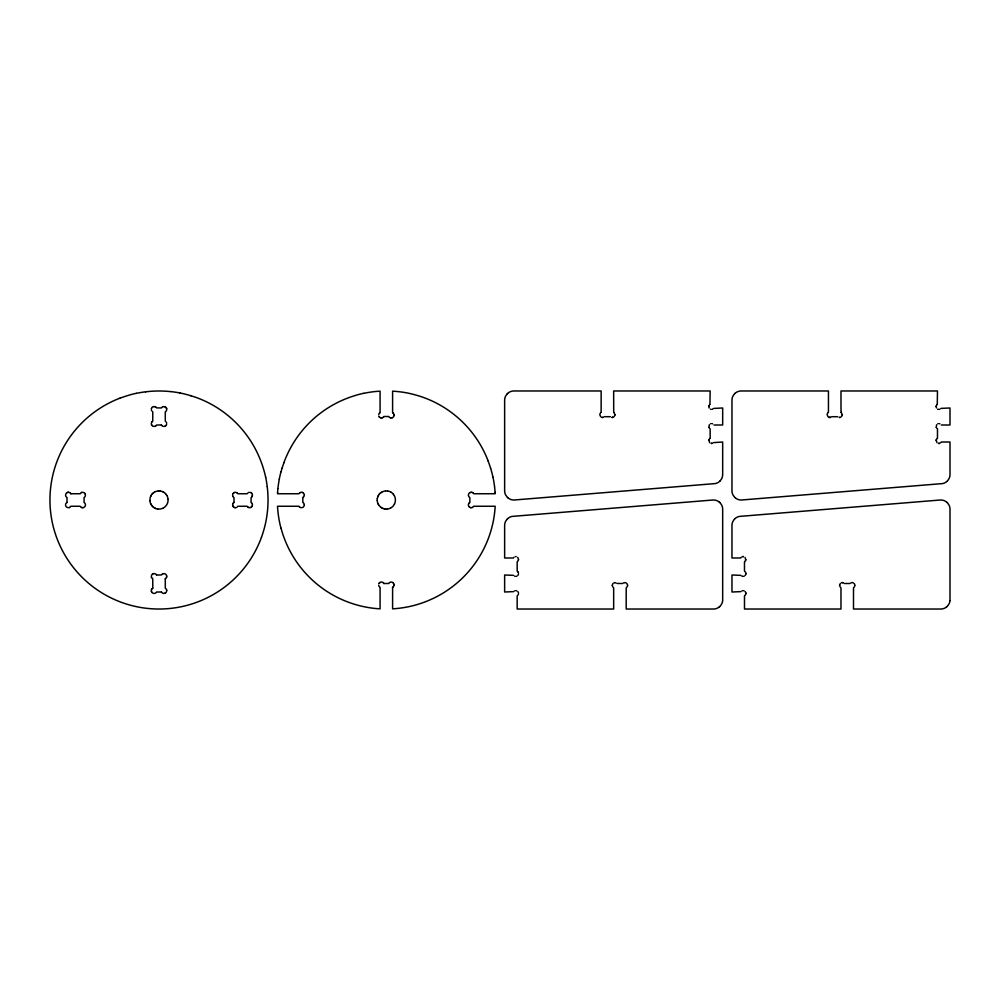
<?xml version="1.0" encoding="UTF-8"?>
<svg xmlns="http://www.w3.org/2000/svg" width="1000" height="1000" viewBox="0 0 1000 1000"><rect width="100%" height="100%" fill="white"/><g stroke="black" fill="none" stroke-linecap="round" stroke-linejoin="round"><path stroke-width="1.5" d="M277.587 492.4L277.5 493.738L299.037 493.738A2.8 2.8 0 0 1 299.337 493.3A3 3 0 0 1 300.325 492.562M722.625 600.712L722.663 600.225A5.65 5.65 0 0 0 722.675 599.738L722.675 509.275A5.663 5.663 0 0 0 722.663 508.787L722.475 507.35A5.6 5.6 0 0 0 722.362 506.875A5.587 5.587 0 0 0 722.225 506.413L721.875 505.5A5.713 5.713 0 0 0 721.675 505.062L720.3 503.075A5.637 5.637 0 0 0 719.963 502.713M949.95 600.712L949.987 600.225A5.65 5.65 0 0 0 950 599.738L950 509.275A5.663 5.663 0 0 0 949.987 508.787L949.8 507.35A5.6 5.6 0 0 0 949.688 506.875A5.587 5.587 0 0 0 949.55 506.413L949.2 505.5A5.713 5.713 0 0 0 948.988 505.062L947.725 503.188A5.637 5.637 0 0 0 947.288 502.713M518.55 559.525L517.712 557.375M600.662 416.712L599.75 414.45L600.7 412.537M614.125 416.712L615.05 414.738M612.263 585.262L612.95 583.538M627.575 585.513L627.562 585.025M708.763 406.5L709.688 404.525M745.863 573.95L745.863 573.275M745.863 593.688L745.863 593.062M745.863 593.737L745.225 595.188M827.987 416.712L827.062 414.45L828.012 412.537M841.45 416.712L842.375 414.738M839.587 585.262L840.275 583.538M854.887 585.513L854.275 587.112M936.087 406.5L937.038 404.5M722.588 601.038L722.475 601.675A5.613 5.613 0 0 1 722.362 602.137A5.613 5.613 0 0 1 722.225 602.612L721.875 603.513A5.562 5.562 0 0 1 721.675 603.95L720.512 605.712M949.912 601.038L949.8 601.675A5.613 5.613 0 0 1 949.688 602.137A5.613 5.613 0 0 1 949.55 602.612L949.2 603.513A5.562 5.562 0 0 1 948.988 603.95L947.825 605.712M518.538 559.725L517.638 561.45M518.525 593.837L517.962 595.112M708.787 440.275L709.688 438.55M745.863 559.725L744.925 561.487M936.1 440.275L937.038 438.512M627.537 585.85L626.925 587.15M708.825 406.025L709.163 408.038M745.825 574.138L745.225 575.4M936.137 406.025L936.425 407.95M518.488 574.237L517.913 575.4M708.825 440.037L709.688 442.688M745.812 560.013L745.062 557.413M936.162 439.95L937 442.688M281.038 471.788L282.087 468.125M151.5 408.525L151.512 408.475A3 3 0 0 0 151.4 408.95M150.887 496.037L150.963 495.887A9.45 9.45 0 0 1 151.188 495.475M378.212 496.037L378.275 495.887A9.45 9.45 0 0 1 378.5 495.475A9.113 9.113 0 0 1 379.113 494.513M394.475 503.963L394.4 504.113A9.45 9.45 0 0 1 394.175 504.525A9.087 9.087 0 0 1 393.562 505.462A9.188 9.188 0 0 1 392.6 506.6A9.363 9.363 0 0 1 391.662 507.325A9.087 9.087 0 0 1 390.85 507.875M233.075 493.612L233.1 493.575A3.137 3.137 0 0 0 232.887 493.95M233.075 503.35L233.1 503.312A3.137 3.137 0 0 0 232.887 503.7M251.95 496.688L251.975 496.65A3.137 3.137 0 0 0 252.162 496.3M251.95 506.425L251.975 506.388A3.137 3.137 0 0 0 252.162 506.05M709.3 424.75L708.913 427.3M936.612 424.75L936.237 427.3M513.638 591.613L504.637 592.013L504.637 575L513.612 575.363M740.962 591.613L731.963 592.013L731.963 575L740.925 575.363M941 408.387L950 407.987L950 425L941.275 425M947.725 480.575L948.988 478.7A5.713 5.713 0 0 0 949.2 478.263L949.55 477.35A5.587 5.587 0 0 0 949.688 476.887A5.6 5.6 0 0 0 949.8 476.413L949.987 474.975A5.663 5.663 0 0 0 950 474.487L950 442.013L941.275 442.013L940.7 442.725M713.65 408.425L722.675 407.987L722.675 425L713.962 425M507.025 394.05L505.65 396.05A5.713 5.713 0 0 0 505.438 396.488L505.1 397.388A5.587 5.587 0 0 0 504.95 397.863A5.6 5.6 0 0 0 504.837 398.325L504.65 399.775A5.663 5.663 0 0 0 504.637 400.262L504.637 490.725A5.663 5.663 0 0 0 504.65 491.213L504.837 492.65A5.6 5.6 0 0 0 504.95 493.125A5.587 5.587 0 0 0 505.1 493.587L505.438 494.5A5.713 5.713 0 0 0 505.65 494.938L507.025 496.925A5.637 5.637 0 0 0 507.362 497.287M507.025 519.312L505.65 521.3A5.713 5.713 0 0 0 505.438 521.737L505.1 522.65A5.587 5.587 0 0 0 504.95 523.112A5.6 5.6 0 0 0 504.837 523.587L504.65 525.025A5.663 5.663 0 0 0 504.637 525.513L504.637 557.987L513.362 557.987L513.913 557.312M734.338 394.05L732.975 396.05A5.713 5.713 0 0 0 732.763 396.488L732.412 397.388A5.587 5.587 0 0 0 732.275 397.863A5.6 5.6 0 0 0 732.163 398.325L731.975 399.775A5.663 5.663 0 0 0 731.963 400.262L731.963 490.725A5.663 5.663 0 0 0 731.975 491.213L732.163 492.65A5.6 5.6 0 0 0 732.275 493.125A5.587 5.587 0 0 0 732.412 493.587L732.763 494.5A5.713 5.713 0 0 0 732.975 494.938L734.338 496.925A5.637 5.637 0 0 0 734.675 497.287M720.3 480.688L721.675 478.7A5.713 5.713 0 0 0 721.875 478.263L722.225 477.35A5.587 5.587 0 0 0 722.362 476.887A5.6 5.6 0 0 0 722.475 476.413L722.663 474.975A5.663 5.663 0 0 0 722.675 474.487L722.675 442.013L713.475 442.625M734.338 519.312L732.975 521.3A5.713 5.713 0 0 0 732.763 521.737L732.412 522.65A5.587 5.587 0 0 0 732.275 523.112A5.6 5.6 0 0 0 732.163 523.587L731.975 525.025A5.663 5.663 0 0 0 731.963 525.513L731.963 557.987L740.675 557.987L741.263 557.275M831.7 416.712L837.725 416.712M604.425 416.675L610.413 416.712M709.95 404.312L710.15 390.975L613.663 390.975L613.7 412.25M937.275 404.312L937.475 390.975L840.975 390.975L841.025 412.25M155.625 425.975L155.662 425.938A3.2 3.2 0 0 1 155.238 426.175M165.413 425.938L165.362 425.975A3.2 3.2 0 0 1 164.975 426.175M165.287 578.8L165.287 588.212A2.85 2.85 0 0 1 165.712 588.513A2.938 2.938 0 0 1 166.675 590.237M392.6 587.312L392.6 608.837L393.95 608.75A109.05 109.05 0 0 0 488.787 537.275A108.875 108.875 0 0 0 490.6 531.875L491.65 528.212A109.05 109.05 0 0 0 493.363 520.8A109.45 109.45 0 0 0 494.762 511.4A108.625 108.625 0 0 0 495.1 507.6L495.175 506.262L473.65 506.262A2.8 2.8 0 0 1 473.338 506.7A3 3 0 0 1 472.362 507.438M154.775 492.013L154.913 491.938A10.012 10.012 0 0 1 155.338 491.737A9.087 9.087 0 0 1 158 490.962M163.263 507.987L163.125 508.062A10.012 10.012 0 0 1 162.7 508.263A9.087 9.087 0 0 1 159.938 509.05L159.812 509.012A9.375 9.375 0 0 1 158.238 509.012A9.262 9.262 0 0 1 157.762 508.963M382.088 492.013L382.238 491.938A10.012 10.012 0 0 1 382.663 491.737A9.087 9.087 0 0 1 385.325 490.962M390.588 507.987L390.45 508.062A10.012 10.012 0 0 1 390.025 508.263A9.087 9.087 0 0 1 387.262 509.05L387.287 509M712.588 409.175L712.675 409.137A3.462 3.462 0 0 1 712.2 409.312M710.462 423.825L710.5 423.812A3.462 3.462 0 0 1 710.9 423.688M516.9 576.15L516.812 576.188A2.913 2.913 0 0 1 516.3 576.337M514.688 590.837L514.725 590.825A2.9 2.9 0 0 1 515.25 590.662M940 409.137L939.912 409.175A3.462 3.462 0 0 1 939.513 409.312M613.962 582.8L614.012 582.775A2.9 2.9 0 0 1 614.525 582.625M744.225 576.15L744.137 576.188A2.913 2.913 0 0 1 743.625 576.337M742.013 590.837L742.05 590.825A2.9 2.9 0 0 1 742.562 590.662M937.738 423.85L937.825 423.812A3.462 3.462 0 0 1 938.213 423.688M623.663 582.812L623.75 582.775A2.9 2.9 0 0 1 624.263 582.625M850.987 582.812L851.075 582.775A2.9 2.9 0 0 1 851.587 582.625M603.05 417.375L603.013 417.375A3.013 3.013 0 0 1 602.125 417.413A3.125 3.125 0 0 1 601.625 417.275M612.75 417.375L612.8 417.375A3.013 3.013 0 0 1 611.862 417.413L611.925 417.4M830.325 417.375L830.375 417.375A3.013 3.013 0 0 1 829.438 417.413L829.262 417.362M712.075 443.35L712.025 443.363A3.013 3.013 0 0 1 711.137 443.387L711.213 443.375M939.4 443.35L939.35 443.363A3.013 3.013 0 0 1 938.462 443.387L938.525 443.375M515.25 556.65L515.288 556.638A3.013 3.013 0 0 1 516.175 556.613M161.475 425L156.562 425A2.975 2.975 0 0 1 155.712 425.938M70.812 493.738L80.213 493.738A2.862 2.862 0 0 1 80.525 493.3A2.95 2.95 0 0 1 82.062 492.375M237.825 493.738L247.225 493.738M82 507.587A2.913 2.913 0 0 1 80.162 506.262L70.812 506.262A2.862 2.862 0 0 1 70.5 506.7A2.938 2.938 0 0 1 68.975 507.612M237.825 506.262L247.225 506.262M156.562 575L161.5 574.963A2.95 2.95 0 0 1 162.825 573.787M383.875 583.5L388.8 583.5A2.862 2.862 0 0 1 389.387 582.788A2.975 2.975 0 0 1 389.787 582.5A2.862 2.862 0 0 1 393.137 582.762M622.725 583.5L617.087 583.462M844.438 583.5L850.037 583.5M161.475 592.013L156.562 592.013A2.913 2.913 0 0 1 155.25 593.2A2.812 2.812 0 0 1 152.925 593.125A2.875 2.875 0 0 1 151.4 591.2M153.812 426.375L153.863 426.375A3.438 3.438 0 0 0 154.6 426.375M839.2 417.4L839.25 417.4A3.013 3.013 0 0 0 840.075 417.375M743.438 556.625L743.487 556.625A2.988 2.988 0 0 0 743 556.6M842.763 582.6L842.712 582.6A2.875 2.875 0 0 0 842.225 582.575M515.438 576.375L515.188 576.325A2.862 2.862 0 0 1 514.688 576.175M938.288 409.325L938.337 409.325A3.438 3.438 0 0 1 937.85 409.188M939.4 423.663L939.488 423.675A3.438 3.438 0 0 1 939.875 423.8M711.012 409.325L710.962 409.325A3.438 3.438 0 0 1 710.537 409.188M712.075 423.663L712.175 423.675A3.438 3.438 0 0 1 712.562 423.8M742.513 576.325L742.562 576.337A2.862 2.862 0 0 1 742.013 576.175M190.9 395.737L187.237 394.7A109.05 109.05 0 0 0 179.825 392.938M853.425 582.9L853.337 582.863A2.875 2.875 0 0 0 851.975 582.575M626.1 582.9L626.013 582.863A2.737 2.737 0 0 0 624.675 582.675M162.987 491.875L163.125 491.938A9.45 9.45 0 0 1 163.55 492.163M155.05 508.125L154.913 508.062A9.45 9.45 0 0 1 154.5 507.837M165.413 407.05L165.45 407.075A3.137 3.137 0 0 0 165.062 406.863M155.7 407.075L155.662 407.05A3.137 3.137 0 0 0 155.325 406.863M162.338 425.913L162.375 425.938A3.137 3.137 0 0 0 162.712 426.138M152.587 425.913L152.637 425.938A3.137 3.137 0 0 0 152.975 426.138M841.188 412.362L842.362 414.837M613.862 412.362L615.05 414.837M946.438 501.962L946.175 501.775A12.7 12.7 0 0 0 945.775 501.5L945.638 501.413A13.075 13.075 0 0 0 945.225 501.163A11.7 11.7 0 0 0 944.788 500.938A11.312 11.312 0 0 0 944.05 500.613A10.625 10.625 0 0 0 943.438 500.4L943.125 500.312A10.312 10.312 0 0 0 942.5 500.175L941.85 500.075A9.438 9.438 0 0 0 939.912 500.037L739.463 516.413A10.312 10.312 0 0 0 738.838 516.55L738.525 516.638A10.625 10.625 0 0 0 737.913 516.85A11.312 11.312 0 0 0 737.163 517.175A11.7 11.7 0 0 0 736.737 517.4A13.075 13.075 0 0 0 736.325 517.65A14.025 14.025 0 0 0 735.775 518.013L735.525 518.2A5.55 5.55 0 0 0 735.15 518.513M735.525 498.038L735.788 498.225A12.7 12.7 0 0 0 736.188 498.5L736.325 498.587A13.075 13.075 0 0 0 736.737 498.837A11.7 11.7 0 0 0 737.163 499.062A11.312 11.312 0 0 0 737.913 499.387A10.625 10.625 0 0 0 738.525 499.6L738.838 499.688A10.312 10.312 0 0 0 739.463 499.825L740.1 499.925A9.438 9.438 0 0 0 742.05 499.963L942.5 483.587A10.312 10.312 0 0 0 943.125 483.45L943.438 483.363A10.625 10.625 0 0 0 944.05 483.15A11.312 11.312 0 0 0 944.788 482.825A11.7 11.7 0 0 0 945.225 482.6A13.075 13.075 0 0 0 945.638 482.35A14.025 14.025 0 0 0 946.175 481.987L946.438 481.8A5.55 5.55 0 0 0 946.812 481.488M719.112 501.962L718.863 501.775A12.7 12.7 0 0 0 718.45 501.5L718.325 501.413A13.075 13.075 0 0 0 717.9 501.163A11.7 11.7 0 0 0 717.475 500.938A11.312 11.312 0 0 0 716.725 500.613A10.625 10.625 0 0 0 716.112 500.4L715.8 500.312A10.312 10.312 0 0 0 715.175 500.175L714.538 500.075A9.438 9.438 0 0 0 712.6 500.037L512.15 516.413A10.312 10.312 0 0 0 511.512 516.55L511.2 516.638A10.625 10.625 0 0 0 510.588 516.85A11.312 11.312 0 0 0 509.85 517.175A11.7 11.7 0 0 0 509.412 517.4A13.075 13.075 0 0 0 509 517.65A14.025 14.025 0 0 0 508.462 518.013L508.212 518.2A5.55 5.55 0 0 0 507.825 518.513M508.212 498.038L508.462 498.225A12.7 12.7 0 0 0 508.862 498.5L509 498.587A13.075 13.075 0 0 0 509.412 498.837A11.7 11.7 0 0 0 509.85 499.062A11.312 11.312 0 0 0 510.588 499.387A10.625 10.625 0 0 0 511.2 499.6L511.512 499.688A10.312 10.312 0 0 0 512.15 499.825L512.788 499.925A9.438 9.438 0 0 0 514.725 499.963L715.175 483.587A10.312 10.312 0 0 0 715.8 483.45L716.112 483.363A10.625 10.625 0 0 0 716.725 483.15A11.312 11.312 0 0 0 717.475 482.825A11.7 11.7 0 0 0 717.9 482.6A13.075 13.075 0 0 0 718.325 482.35A14.025 14.025 0 0 0 718.863 481.987L719.112 481.8A5.55 5.55 0 0 0 719.488 481.488M517.737 571.638L517.775 571.675A3.162 3.162 0 0 0 517.163 571.2L517.163 561.788M854.275 583.612L854.875 584.975M626.9 583.538L627.537 584.875M840.212 587.112L839.587 585.163M745.25 571.862L745.85 573.175M612.888 587.112L612.263 585.462M517.938 571.862L518.513 573.125M936.675 428.1L936.325 427.525M709.35 428.1L708.962 427.438M745.25 591.65L745.825 592.875M517.938 591.65L518.5 592.825M233.05 506.35L233.075 506.388A3.2 3.2 0 0 1 232.85 505.962M394.325 495.75L394.4 495.887A10.012 10.012 0 0 1 394.6 496.325A9.087 9.087 0 0 1 395.375 499.513A9.188 9.188 0 0 1 395.3 501.262A9.087 9.087 0 0 1 394.837 503.1A9.188 9.188 0 0 1 394.462 504.025M378.35 504.25L378.275 504.113A10.012 10.012 0 0 1 378.075 503.675M167.013 495.75L167.075 495.887A10.012 10.012 0 0 1 167.288 496.325A9.087 9.087 0 0 1 168.012 499.038M151.037 504.25L150.963 504.113A10.012 10.012 0 0 1 150.75 503.675M490.6 468.125L491.65 471.788A109.05 109.05 0 0 1 492.975 477.287M281.038 528.212L282.087 531.875A108.875 108.875 0 0 0 284.562 539.075A109.05 109.05 0 0 0 378.688 608.763L380.075 608.837L380.075 587.312A2.888 2.888 0 0 1 378.713 585.475M495.1 492.4L495.175 493.738L473.65 493.738A3.162 3.162 0 0 0 473.338 493.3M937.475 428.8L937.475 438.212M853.5 587.775L853.5 609.025L940.725 609.025A9.05 9.05 0 0 0 941.525 608.987A9.375 9.375 0 0 0 942.013 608.925L942.5 608.85A9.775 9.775 0 0 0 943.125 608.7L943.438 608.612A10.362 10.362 0 0 0 944.05 608.4A11.013 11.013 0 0 0 944.788 608.088A11.825 11.825 0 0 0 945.225 607.863A12.463 12.463 0 0 0 945.638 607.612A13.587 13.587 0 0 0 946.175 607.25M840.975 587.775L840.975 609.025L744.488 609.025L744.488 595.812M828.45 412.225L828.45 390.975L741.237 390.975A9.2 9.2 0 0 0 740.263 391.025L739.463 391.15A10.312 10.312 0 0 0 738.838 391.3L738.525 391.388A10.625 10.625 0 0 0 737.913 391.6A11.312 11.312 0 0 0 737.163 391.912A11.7 11.7 0 0 0 736.737 392.137A13.075 13.075 0 0 0 736.325 392.388A14.025 14.025 0 0 0 735.775 392.75L735.525 392.95A5.55 5.55 0 0 0 735.15 393.25M744.488 561.788L744.488 571.2M710.15 428.8L710.15 438.212M626.188 587.775L626.188 609.025L713.4 609.025A9.05 9.05 0 0 0 714.212 608.987A9.375 9.375 0 0 0 714.688 608.925L715.175 608.85A9.775 9.775 0 0 0 715.8 608.7L716.112 608.612A10.362 10.362 0 0 0 716.725 608.4A11.013 11.013 0 0 0 717.475 608.088A11.825 11.825 0 0 0 717.9 607.863A12.463 12.463 0 0 0 718.325 607.612A13.587 13.587 0 0 0 718.863 607.25M613.663 587.775L613.663 609.025L517.163 609.025L517.163 595.812M601.138 412.225L601.138 390.975L513.913 390.975A9.2 9.2 0 0 0 512.95 391.025L512.15 391.15A10.312 10.312 0 0 0 511.512 391.3L511.2 391.388A10.625 10.625 0 0 0 510.588 391.6A11.312 11.312 0 0 0 509.85 391.912A11.7 11.7 0 0 0 509.412 392.137A13.075 13.075 0 0 0 509 392.388A14.025 14.025 0 0 0 508.462 392.75L508.212 392.95A5.55 5.55 0 0 0 507.825 393.25M234.025 502.463L233.975 497.512A2.975 2.975 0 0 1 233.088 496.688L233.05 496.6A3.2 3.2 0 0 1 232.85 496.213M165.287 411.788L165.287 421.2M152.762 411.788L152.762 421.2M152.762 588.212L152.762 578.8A2.862 2.862 0 0 1 152.325 578.488A2.95 2.95 0 0 1 151.4 576.962M67.013 502.463L67.013 497.537A2.913 2.913 0 0 1 65.825 496.225A2.812 2.812 0 0 1 65.888 493.9A2.875 2.875 0 0 1 67.812 492.375M947.4 480.925A17.913 17.913 0 0 1 947.05 481.275M939.638 443.312A3.175 3.175 0 0 1 938.775 443.475M840.45 417.287A3.162 3.162 0 0 1 839.6 417.438M830.7 417.287A3.162 3.162 0 0 1 829.85 417.438M829.513 417.4A3.125 3.125 0 0 1 828.938 417.275M734.562 393.812A17.913 17.913 0 0 1 734.912 393.475M735.275 497.825A16.887 16.887 0 0 1 734.912 497.512M842.85 582.825A2.675 2.675 0 0 1 843.325 582.975M841.325 582.788A2.9 2.9 0 0 1 841.838 582.625M946.812 606.75A5.688 5.688 0 0 1 946.438 607.05M947.4 606.188A18.25 18.25 0 0 1 947.05 606.525M946.688 502.175A16.887 16.887 0 0 1 947.05 502.488M734.562 519.075A17.913 17.913 0 0 1 734.912 518.725M742.325 556.688A3.175 3.175 0 0 1 743.175 556.525M743.675 590.763A2.737 2.737 0 0 1 744.163 590.925M261.475 537.275A109.05 109.05 0 0 1 82.562 577.75A109.05 109.05 0 0 1 119.925 398.162M136.3 393.312A109.05 109.05 0 0 0 130.75 394.65L127.15 395.737A108.875 108.875 0 0 0 119.95 398.225M265.663 477.287A109.05 109.05 0 0 0 264.325 471.737L263.275 468.125A108.863 108.863 0 0 0 260.812 461A109.05 109.05 0 0 0 196.312 397.512A108.875 108.875 0 0 0 190.763 395.737M267.225 486.712A108.863 108.863 0 0 1 267.438 511.4A109.45 109.45 0 0 1 266.038 520.8A109.05 109.05 0 0 1 264.325 528.212L263.275 531.875A108.863 108.863 0 0 1 261.475 537.225M265.663 477.2A109.45 109.45 0 0 1 267.225 486.575M145.675 391.812A108.875 108.875 0 0 1 170.35 391.587M136.35 393.363A109.45 109.45 0 0 1 145.738 391.788M170.55 391.575A109.45 109.45 0 0 1 179.963 392.987M82.188 507.625A3.113 3.113 0 0 1 81.575 507.463M69.4 507.475A3.062 3.062 0 0 1 68.8 507.638M67.775 507.587A2.95 2.95 0 0 1 65.738 505.925A2.812 2.812 0 0 1 65.888 503.65A2.875 2.875 0 0 1 66.925 502.5M67.463 492.5A3.113 3.113 0 0 1 68.062 492.337M68.213 492.35A3.375 3.375 0 0 1 68.662 492.35M68.838 492.375A3.113 3.113 0 0 1 69.45 492.537A3 3 0 0 1 70.15 492.95A2.862 2.862 0 0 1 70.5 493.3M70.588 493.363A3 3 0 0 1 70.888 493.762M81.638 492.525A3.062 3.062 0 0 1 82.225 492.362M83.25 492.413A2.95 2.95 0 0 1 85.288 494.075M85.175 494A2.825 2.825 0 0 1 85.138 496.35A2.888 2.888 0 0 1 84.1 497.5L84.025 502.463A2.95 2.95 0 0 1 85.225 503.8A2.825 2.825 0 0 1 85.138 506.1A2.888 2.888 0 0 1 83.212 507.625M83.062 507.625A3.337 3.337 0 0 1 82.688 507.663M161.962 425.662A2.988 2.988 0 0 1 161.462 425.1M152.225 425.662A2.988 2.988 0 0 1 151.713 425.1M151.838 425.163A3.487 3.487 0 0 1 151.637 424.837A3.075 3.075 0 0 1 151.5 424.475M151.438 424.237A3.162 3.162 0 0 1 151.363 423.438M151.5 422.75A3 3 0 0 1 151.925 421.912M152.012 421.825A3.2 3.2 0 0 1 152.325 421.5M151.412 409.975A2.9 2.9 0 0 0 151.662 410.65A3.525 3.525 0 0 0 151.9 411.012M151.825 407.825A3 3 0 0 1 152.625 406.962A3.2 3.2 0 0 1 153.062 406.812M153.575 406.662A3.375 3.375 0 0 1 154.537 406.6M156.075 407.325A2.988 2.988 0 0 1 156.588 407.887L161.5 407.95A2.975 2.975 0 0 1 162.338 407.05A3.2 3.2 0 0 1 162.8 406.812M154.963 406.725A3.45 3.45 0 0 1 155.4 406.887M163.312 406.662A3.375 3.375 0 0 1 163.925 406.587M164.85 406.737A3.4 3.4 0 0 1 165.275 406.9M165.825 407.325A2.988 2.988 0 0 1 166.325 407.887M166.525 408.225A2.988 2.988 0 0 1 166.688 408.625M166.2 407.825A3.487 3.487 0 0 1 166.4 408.162M166.6 408.688A3.137 3.137 0 0 1 166.675 409.475A3.4 3.4 0 0 1 166.637 409.862M166.537 410.238A3 3 0 0 1 166.112 411.075A3.2 3.2 0 0 1 165.725 411.488M166.625 423.013A2.9 2.9 0 0 0 166.375 422.337A3.525 3.525 0 0 0 166.137 421.975M166.637 424.038A3 3 0 0 1 166.537 424.475A2.862 2.862 0 0 1 166.375 424.875M166.225 425.175A3 3 0 0 1 165.413 426.025M164.35 426.375A3.438 3.438 0 0 1 163.725 426.45M250.263 507.587A3.162 3.162 0 0 1 249.475 507.663A3.4 3.4 0 0 1 249.15 507.612M248.775 507.512A3 3 0 0 1 247.938 507.1M247.85 507A3.2 3.2 0 0 1 247.537 506.7M236.012 507.612A2.9 2.9 0 0 0 236.688 507.35A3.525 3.525 0 0 0 237.05 507.125M235.512 507.65A3.188 3.188 0 0 1 234.925 507.625M234.975 507.625A3 3 0 0 1 234.537 507.525A2.862 2.862 0 0 1 234.15 507.35M233.85 507.2A3 3 0 0 1 233 506.388M232.688 505.45A3.375 3.375 0 0 1 232.613 504.837M233.363 502.938A2.988 2.988 0 0 1 233.925 502.438M232.75 504.062A3.45 3.45 0 0 1 232.913 503.625M232.688 495.712A3.375 3.375 0 0 1 232.613 495.087M233.363 493.2A2.988 2.988 0 0 1 233.925 492.7M233.85 492.825A3.487 3.487 0 0 1 234.188 492.625A3.075 3.075 0 0 1 234.55 492.475M234.788 492.413A3.162 3.162 0 0 1 235.575 492.337M236.275 492.488A3 3 0 0 1 237.113 492.9M237.2 493A3.2 3.2 0 0 1 237.512 493.3M249.037 492.388A2.9 2.9 0 0 0 248.363 492.65A3.525 3.525 0 0 0 248 492.875M250.075 492.375A3 3 0 0 1 250.512 492.475A2.862 2.862 0 0 1 250.9 492.65M251.2 492.8A3 3 0 0 1 252.062 493.612A3.2 3.2 0 0 1 252.2 494.038M252.362 494.55A3.375 3.375 0 0 1 252.438 495.163M252.275 496.087A3.4 3.4 0 0 1 252.113 496.512M252.4 495.513A2.988 2.988 0 0 1 252.3 495.95M251.688 497.062A2.988 2.988 0 0 1 251.125 497.562L251.025 502.463A2.975 2.975 0 0 1 251.962 503.312L252 503.4A3.2 3.2 0 0 1 252.2 503.787M252.362 504.288A3.375 3.375 0 0 1 252.438 504.913M252.4 505.262A2.988 2.988 0 0 1 252.3 505.7M251.688 506.8A2.988 2.988 0 0 1 251.125 507.3M251.2 507.175A3.487 3.487 0 0 1 250.863 507.375A3.075 3.075 0 0 1 250.5 507.525M165.025 593.162A2.812 2.812 0 0 1 162.662 593.125A2.875 2.875 0 0 1 161.513 592.087M151.525 591.562A3.113 3.113 0 0 1 151.35 590.95M151.4 590.188A3.113 3.113 0 0 1 151.562 589.575M151.438 589.987A2.913 2.913 0 0 1 151.962 588.862A2.862 2.862 0 0 1 152.325 588.513M152.363 588.438A2.913 2.913 0 0 1 152.812 588.125M151.55 577.388A3.062 3.062 0 0 1 151.387 576.788M151.438 575.763A2.95 2.95 0 0 1 153.1 573.737M153.012 573.85A2.825 2.825 0 0 1 155.375 573.888A2.888 2.888 0 0 1 156.525 574.913M162.763 573.85A2.825 2.825 0 0 1 165.113 573.888A2.888 2.888 0 0 1 166.65 575.812M166.637 575.962A3.337 3.337 0 0 1 166.675 576.337M166.637 576.825A3.113 3.113 0 0 1 166.475 577.438M166.6 577.013A2.913 2.913 0 0 1 165.275 578.862M166.637 590.125A3.175 3.175 0 0 1 166.675 590.712M166.6 591.25A2.95 2.95 0 0 1 164.95 593.275M280.988 528.212A109.05 109.05 0 0 1 279.65 522.663A109.45 109.45 0 0 1 278.137 513.288A108.625 108.625 0 0 1 277.587 507.6L277.5 506.262L299.037 506.262A3.162 3.162 0 0 0 299.337 506.7M279.275 479.15A109.05 109.05 0 0 1 280.988 471.737M363.625 393.312A109.05 109.05 0 0 0 358.075 394.65L354.462 395.737A108.875 108.875 0 0 0 347.275 398.225A109.075 109.075 0 0 0 283.888 462.713M488.113 460.875A109.05 109.05 0 0 0 423.638 397.512A108.875 108.875 0 0 0 418.212 395.737L414.562 394.7A109.05 109.05 0 0 0 407.137 392.938A109.45 109.45 0 0 0 397.738 391.575A108.625 108.625 0 0 0 393.95 391.25L392.6 391.163L392.6 412.688A2.8 2.8 0 0 1 393.038 413M488.125 461.062A108.875 108.875 0 0 1 490.6 468.25M492.975 477.2A109.45 109.45 0 0 1 494.55 486.575M494.55 486.788A108.625 108.625 0 0 1 495.1 492.475M472.238 507.475A3.05 3.05 0 0 1 471.538 507.65M471.05 507.663A3.4 3.4 0 0 1 470.662 507.625M470.8 507.625A2.963 2.963 0 0 1 469.363 506.962M469.338 506.912A3 3 0 0 1 468.4 505.1M468.45 504.775A3.487 3.487 0 0 1 468.488 504.375A3 3 0 0 1 469.475 502.663M469.412 502.775A3.162 3.162 0 0 1 469.837 502.45L469.85 497.537A2.8 2.8 0 0 1 469.412 497.225A3 3 0 0 1 468.4 495.363M468.45 495.037A3.487 3.487 0 0 1 468.488 494.637A3 3 0 0 1 470.163 492.463M471.788 492.325A2.888 2.888 0 0 1 473.188 492.962M470.238 492.525A3.05 3.05 0 0 1 470.938 492.35M471.413 492.337A3.4 3.4 0 0 1 471.812 492.375M393.113 413.062A3 3 0 0 1 394.038 414.875M393.988 415A3.212 3.212 0 0 1 393.975 415.487A3 3 0 0 1 392.287 417.775M393.988 415.2A3.487 3.487 0 0 1 393.963 415.6M392.212 417.7A3.05 3.05 0 0 1 391.838 417.812M391.025 417.887A3.4 3.4 0 0 1 390.637 417.85M390.775 417.85A2.963 2.963 0 0 1 389.025 416.887A3.162 3.162 0 0 1 388.8 416.5L383.875 416.5A2.8 2.8 0 0 1 383.575 416.925M383.5 417A3 3 0 0 1 382.587 417.675M382.463 417.7A3.05 3.05 0 0 1 382.1 417.812M381.287 417.887A3.4 3.4 0 0 1 380.9 417.85M381.037 417.85A2.963 2.963 0 0 1 379.275 416.887M379.363 416.925A3.025 3.025 0 0 1 378.913 416.238M378.725 414.663A3 3 0 0 1 379.588 413M379.637 413A3.162 3.162 0 0 1 380.075 412.688L380.075 391.163L378.738 391.25A108.625 108.625 0 0 0 373.05 391.788A109.45 109.45 0 0 0 363.675 393.363M282.087 468.25A108.875 108.875 0 0 1 283.9 462.837M277.913 488.475A109.45 109.45 0 0 1 279.325 479.062M277.587 492.475A108.625 108.625 0 0 1 277.913 488.688M302.65 492.463A3 3 0 0 0 302.075 492.312A3.4 3.4 0 0 0 301.625 492.337M300.45 492.525A3.05 3.05 0 0 1 301.15 492.35M302.575 492.587A2.963 2.963 0 0 1 304.312 494.9M304.225 495.225A3.487 3.487 0 0 1 304.188 495.625A3 3 0 0 1 303.212 497.337M303.275 497.225A3.162 3.162 0 0 1 302.838 497.55L302.838 502.463A2.8 2.8 0 0 1 303.275 502.775A3 3 0 0 1 304.275 504.637M304.225 504.963A3.487 3.487 0 0 1 304.188 505.363A3 3 0 0 1 302.512 507.537A3.05 3.05 0 0 1 302.075 507.587M301.35 507.65A3.487 3.487 0 0 1 300.95 507.612A2.963 2.963 0 0 1 299.25 506.65M378.862 583.9A3.113 3.113 0 0 1 379.263 583.138M379.688 582.712A2.938 2.938 0 0 1 380.087 582.413M379.212 583.263A2.862 2.862 0 0 1 379.637 582.8M380.075 582.475A2.862 2.862 0 0 1 383.387 582.762M383.3 582.8A2.95 2.95 0 0 1 383.9 583.525M393.038 582.8A2.95 2.95 0 0 1 393.862 583.987M393.95 584.412A3.175 3.175 0 0 1 394 585M393.988 584.637A3.388 3.388 0 0 1 393.988 585.087M393.963 585.337A3.113 3.113 0 0 1 392.512 587.5M386.938 509.062A9.412 9.412 0 0 1 385.363 509.062A9.363 9.363 0 0 1 384.862 509.025M385.037 509.012A9.087 9.087 0 0 1 383.2 508.55M381.763 507.887A9.087 9.087 0 0 1 380.838 507.275M378.938 505.35A9.087 9.087 0 0 1 378.425 504.562M377.987 503.713A9.087 9.087 0 0 1 377.6 502.675A9.113 9.113 0 0 1 377.3 500.475M377.738 496.912A9.087 9.087 0 0 0 377.587 497.362A9.113 9.113 0 0 0 377.375 498.725M380.938 492.65A9.087 9.087 0 0 1 381.737 492.137M387.55 491A9.087 9.087 0 0 1 389.387 491.45A9.188 9.188 0 0 1 390.213 491.737M390.825 492.125A9.087 9.087 0 0 1 391.75 492.725A9.188 9.188 0 0 1 392.788 493.6M394.162 495.45A9.087 9.087 0 0 0 393.638 494.65A9.363 9.363 0 0 0 392.85 493.713M383.25 508.5A9.175 9.175 0 0 1 382.375 508.137L382.238 508.062A9.45 9.45 0 0 1 381.812 507.837M380.863 507.212A9.175 9.175 0 0 1 379.8 506.275A9.363 9.363 0 0 1 379.025 505.312M377.225 500.363A9.175 9.175 0 0 1 377.287 498.638M377.762 496.75A9.175 9.175 0 0 1 378.125 495.875M379.05 494.375A9.175 9.175 0 0 1 379.988 493.312M380.05 493.488A9.363 9.363 0 0 1 381.025 492.675M385.712 490.975A9.375 9.375 0 0 1 387.125 490.988A9.262 9.262 0 0 1 387.6 491.037M390.6 491.975A9.375 9.375 0 0 1 391.012 492.2M163.525 507.875A9.087 9.087 0 0 0 164.325 507.35A9.363 9.363 0 0 0 165.3 506.512A9.175 9.175 0 0 0 166.238 505.475A9.087 9.087 0 0 0 166.85 504.538A9.45 9.45 0 0 0 167.075 504.113L167.15 503.963A9.175 9.175 0 0 0 167.525 503.1A9.087 9.087 0 0 0 167.975 501.262A9.262 9.262 0 0 0 168.038 500.788A9.375 9.375 0 0 0 168.05 499.375M157.713 509.012A9.087 9.087 0 0 1 155.875 508.55M154.438 507.887A9.087 9.087 0 0 1 153.512 507.275M151.625 505.35A9.087 9.087 0 0 1 151.1 504.562M150.675 503.713A9.087 9.087 0 0 1 149.938 500.975M151.088 495.475A9.087 9.087 0 0 1 151.7 494.55M153.625 492.65A9.087 9.087 0 0 1 154.412 492.137M160.225 491A9.087 9.087 0 0 1 162.062 491.45A9.175 9.175 0 0 1 162.9 491.712M163.5 492.125A9.087 9.087 0 0 1 164.425 492.725A9.175 9.175 0 0 1 165.475 493.575M166.325 494.65A9.087 9.087 0 0 1 166.838 495.45M155.775 508.587A9.175 9.175 0 0 1 154.9 508.212M153.4 507.3A9.175 9.175 0 0 1 152.325 506.35M151.575 494.45A9.175 9.175 0 0 1 152.513 493.387M152.513 506.287A9.363 9.363 0 0 1 151.7 505.312M150 500.625A9.375 9.375 0 0 1 150.013 499.212A9.262 9.262 0 0 1 150.062 498.738A9.087 9.087 0 0 1 150.425 496.912A9.262 9.262 0 0 1 150.9 495.962M152.738 493.488A9.363 9.363 0 0 1 153.7 492.675M158.387 490.975A9.375 9.375 0 0 1 159.812 490.988A9.262 9.262 0 0 1 160.275 491.037M165.525 493.713A9.363 9.363 0 0 1 166.337 494.688M720.075 480.925A17.913 17.913 0 0 1 719.725 481.275M712.4 443.263A3.162 3.162 0 0 1 711.55 443.425M613.125 417.287A3.162 3.162 0 0 1 612.275 417.438M603.387 417.287A3.162 3.162 0 0 1 602.537 417.438M507.238 393.812A17.913 17.913 0 0 1 507.587 393.475M507.95 497.825A16.887 16.887 0 0 1 507.587 497.512M614.837 582.762A2.675 2.675 0 0 1 616 582.975M719.488 606.75A5.688 5.688 0 0 1 719.112 607.05M720.075 606.188A18.25 18.25 0 0 1 719.725 606.525M719.362 502.175A16.887 16.887 0 0 1 719.725 502.488M507.238 519.075A17.913 17.913 0 0 1 507.587 518.725M516.362 590.763A2.737 2.737 0 0 1 516.85 590.925"/></g></svg>
